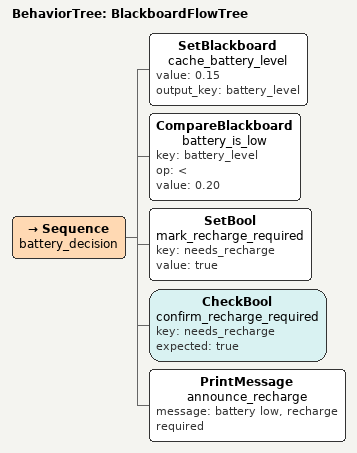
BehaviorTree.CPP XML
<?xml version="1.0"?>
<!--
  黑板数据流示例：先写入 battery_level 和 needs_recharge，再用条件节点读取判断。
  用途：演示字面量端口、黑板 key、数值比较和 bool 条件的组合。
-->
<root main_tree_to_execute="BlackboardFlowTree">
  <BehaviorTree ID="BlackboardFlowTree">
    <Sequence name="battery_decision">
      <SetBlackboard name="cache_battery_level"
                     value="0.15"
                     output_key="battery_level"/>
      <CompareBlackboard name="battery_is_low"
                         key="battery_level"
                         op="&lt;"
                         value="0.20"/>
      <SetBool name="mark_recharge_required"
               key="needs_recharge"
               value="true"/>
      <CheckBool name="confirm_recharge_required"
                 key="needs_recharge"
                 expected="true"/>
      <PrintMessage name="announce_recharge"
                    message="battery low, recharge required"/>
    </Sequence>
  </BehaviorTree>
</root>
